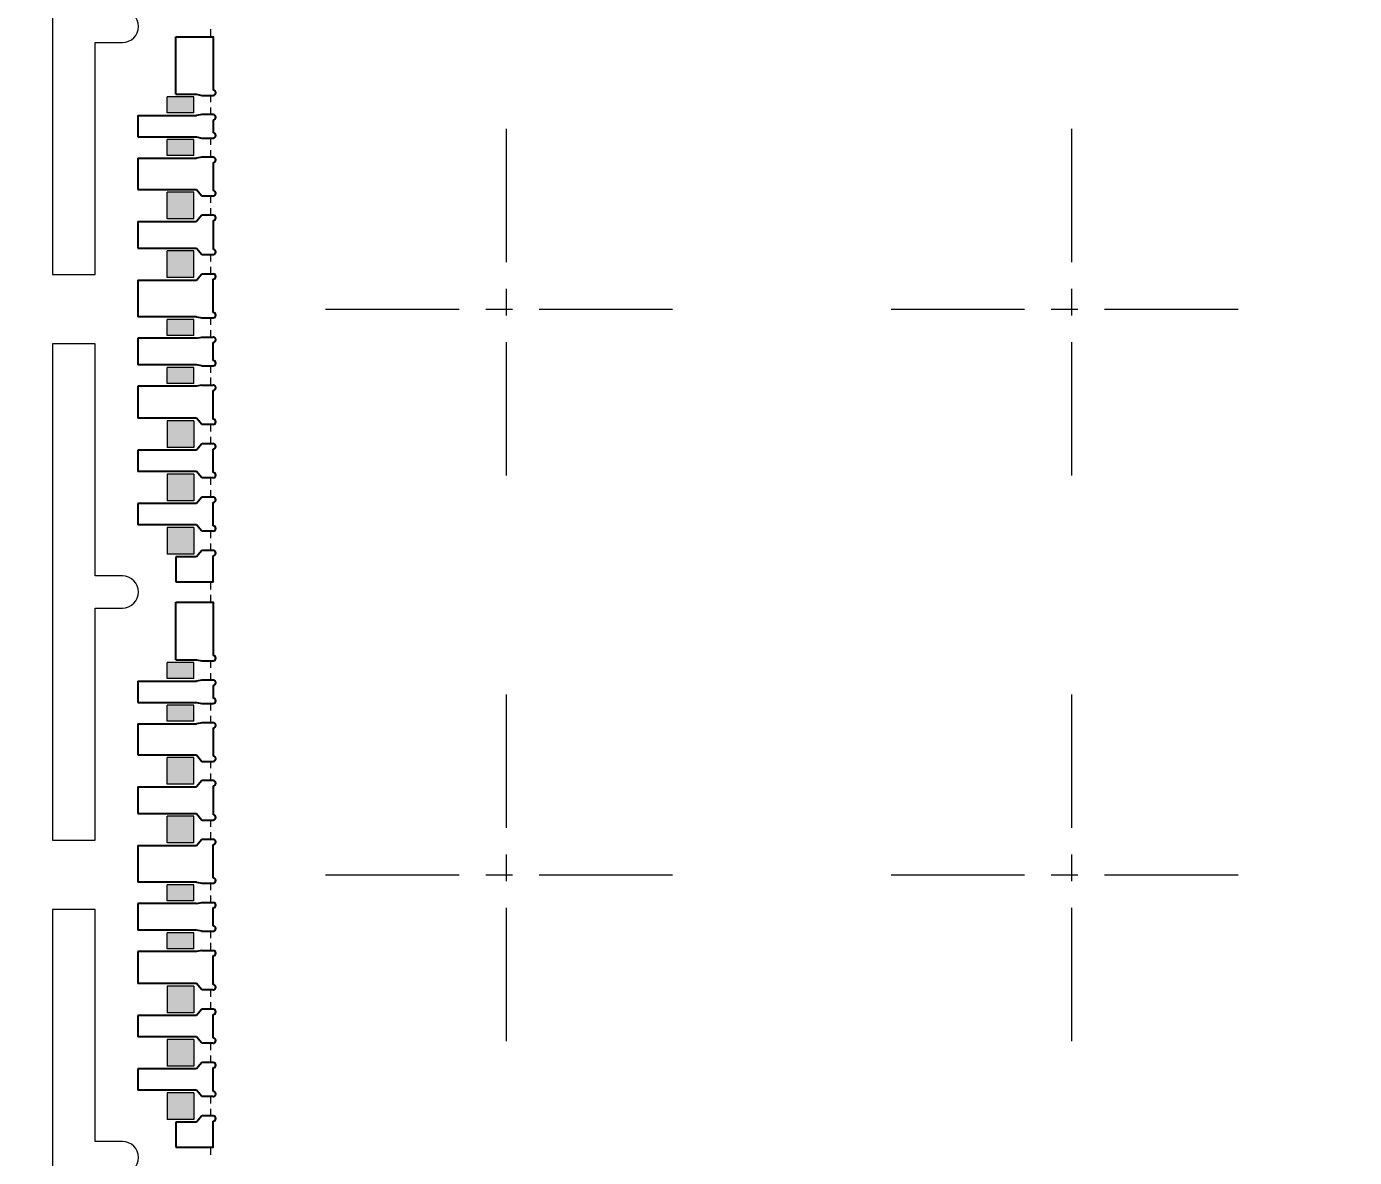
# Model space of a CAD drawing. Header units: millimetres. Extents: x 4066 to 4192, y 1600 to 1759.
# Drawn here: x 4096.1 to 4108.54, y 1724.12 to 1734.72 of the extents above; entities that cross this region are included whole.
import ezdxf

# ---------------------------------------------------------------- set-up
doc = ezdxf.new("R2010")
doc.units = ezdxf.units.MM
doc.linetypes.add('CENTER', pattern=[2, 1.25, -0.25, 0.25, -0.25])
doc.linetypes.add('HIDDEN', pattern=[0.375, 0.25, -0.125])
for name, color, linetype in [('1', 7, 'Continuous'), ('1D', 4, 'Continuous'), ('中心线', 1, 'CENTER')]:
    doc.layers.add(name, color=color, linetype=linetype)
doc.layers.add('AM_8', color=3, linetype='Continuous', lineweight=15)
doc.layers.add('标注线', color=3, linetype='Continuous', lineweight=18)
doc.styles.get("Standard").update_dxf_attribs({"font": 'SimSun.ttf'})
doc.dimstyles.new('ISO-25', dxfattribs={"dimtxt": 0.1, "dimasz": 0.08, "dimexe": 0.015, "dimexo": 0.015, "dimgap": 0.02, "dimtad": 0, "dimzin": 1, "dimdsep": 46, "dimtxsty": 'Standard', "dimcen": 0.1, "dimadec": 0, "dimazin": 0, "dimtfac": 1, "dimtmove": 0, "dimatfit": 3, "dimfxl": 1, "dimarcsym": 0})

# ---------------------------------------------------------------- blocks, each defined once
blk = doc.blocks.new('*D39')
at = {"layer": 'Defpoints', "color": 0, "transparency": 16777216}
for p in [(4129.593, 1745.709), (4094.843, 1673.221), (4096.641, 1661.293)]:
    blk.add_point(p, dxfattribs=at)
at = {"layer": '标注线', "color": 0, "lineweight": 5, "transparency": 16777216}
for p, q in [((4094.843, 1673.206), (4094.843, 1665.293)), ((4094.843, 1665.293), (4096.641, 1663.293)), ((4096.641, 1663.293), (4096.641, 1661.293))]:
    blk.add_line(p, q, dxfattribs=at)
at = {"layer": '标注线', "color": 0, "lineweight": 5, "transparency": 16777216, "insert": (4096.641, 1658.896), "char_height": 1.15, "attachment_point": 5, "rotation": 90}
blk.add_mtext('34.750', dxfattribs=at)

msp = doc.modelspace()

# ---------------------------------------------------------------- hatches: boundary and pattern name
at = {"layer": 'AM_8', "linetype": 'ByBlock'}
h = msp.add_hatch(dxfattribs=at)
h.set_pattern_fill('GLASS', color=3, scale=0.002)
h.set_pattern_definition([(236.3099, (0.03048, 53.03556), (-0.050800067793, -0.101599977535), [0.018316194, -0.1648457968]), (236.3099, (0.031496, 53.032512), (-0.050800067793, -0.101599977535), [0.0109897164, -0.1721722744]), (236.3099, (0.0254, 53.032512), (-0.050800067793, -0.101599977535), [0.0109897164, -0.1721722744])])
h.paths.add_polyline_path([(4097.4181, 1732.9189), (4097.4181, 1733.1689), (4097.6681, 1733.1689), (4097.6681, 1732.9189)])
h.paths.add_polyline_path([(4097.4181, 1732.3689), (4097.4181, 1732.6189), (4097.6681, 1732.6189), (4097.6681, 1732.3689)])
h.paths.add_polyline_path([(4097.4181, 1731.0264), (4097.4181, 1730.7764), (4097.6681, 1730.7764), (4097.6681, 1731.0264)])
h.paths.add_polyline_path([(4097.4181, 1730.5264), (4097.4181, 1730.2764), (4097.6681, 1730.2764), (4097.6681, 1730.5264)])
h.paths.add_polyline_path([(4097.4181, 1730.0264), (4097.4181, 1729.7764), (4097.6681, 1729.7764), (4097.6681, 1730.0264)])
h.paths.add_polyline_path([(4097.4181, 1733.9114), (4097.4181, 1734.0614), (4097.6681, 1734.0614), (4097.6681, 1733.9114)])
h.paths.add_polyline_path([(4097.4181, 1733.5114), (4097.4181, 1733.6614), (4097.6681, 1733.6614), (4097.6681, 1733.5114)])
h.paths.add_polyline_path([(4097.4181, 1731.3764), (4097.4181, 1731.5264), (4097.6681, 1731.5264), (4097.6681, 1731.3764)])
h.paths.add_polyline_path([(4097.4181, 1731.8264), (4097.4181, 1731.9764), (4097.6681, 1731.9764), (4097.6681, 1731.8264)])
h = msp.add_hatch(dxfattribs=at)
h.set_pattern_fill('GLASS', color=3, scale=0.002)
h.set_pattern_definition([(236.3099, (0.03048, 47.73556), (-0.050800067793, -0.101599977535), [0.018316194, -0.1648457968]), (236.3099, (0.031496, 47.732512), (-0.050800067793, -0.101599977535), [0.0109897164, -0.1721722744]), (236.3099, (0.0254, 47.732512), (-0.050800067793, -0.101599977535), [0.0109897164, -0.1721722744])])
h.paths.add_polyline_path([(4097.4181, 1727.6189), (4097.4181, 1727.8689), (4097.6681, 1727.8689), (4097.6681, 1727.6189)])
h.paths.add_polyline_path([(4097.4181, 1727.0689), (4097.4181, 1727.3189), (4097.6681, 1727.3189), (4097.6681, 1727.0689)])
h.paths.add_polyline_path([(4097.4181, 1725.7264), (4097.4181, 1725.4764), (4097.6681, 1725.4764), (4097.6681, 1725.7264)])
h.paths.add_polyline_path([(4097.4181, 1725.2264), (4097.4181, 1724.9764), (4097.6681, 1724.9764), (4097.6681, 1725.2264)])
h.paths.add_polyline_path([(4097.4181, 1724.7264), (4097.4181, 1724.4764), (4097.6681, 1724.4764), (4097.6681, 1724.7264)])
h.paths.add_polyline_path([(4097.4181, 1728.6114), (4097.4181, 1728.7614), (4097.6681, 1728.7614), (4097.6681, 1728.6114)])
h.paths.add_polyline_path([(4097.4181, 1728.2114), (4097.4181, 1728.3614), (4097.6681, 1728.3614), (4097.6681, 1728.2114)])
h.paths.add_polyline_path([(4097.4181, 1726.0764), (4097.4181, 1726.2264), (4097.6681, 1726.2264), (4097.6681, 1726.0764)])
h.paths.add_polyline_path([(4097.4181, 1726.5264), (4097.4181, 1726.6764), (4097.6681, 1726.6764), (4097.6681, 1726.5264)])

# ---------------------------------------------------------------- linework, layer by layer
at = {"color": 0}
for p, q in [((4097.4981, 1734.0864, 0.0291), (4097.4981, 1734.6264, 0.0291)), ((4097.4981, 1734.0864, 0.0291), (4097.6931, 1734.0864, 0.0291)), ((4097.6931, 1734.0864, 0.0291), (4097.7431, 1734.0764, 0.0291)), ((4097.7431, 1734.0764, 0.0291), (4097.8481, 1734.0764, 0.0291)), ((4097.1431, 1733.8864, 0.0291), (4097.1431, 1733.6864, 0.0291)), ((4097.1431, 1733.8864, 0.0291), (4097.6931, 1733.8864, 0.0291)), ((4097.7431, 1733.8964, 0.0291), (4097.6931, 1733.8864, 0.0291)), ((4097.8481, 1733.8964, 0.0291), (4097.7431, 1733.8964, 0.0291)), ((4097.1431, 1733.6864, 0.0291), (4097.6931, 1733.6864, 0.0291)), ((4097.6931, 1733.6864, 0.0291), (4097.7431, 1733.6764, 0.0291)), ((4097.7431, 1733.6764, 0.0291), (4097.8481, 1733.6764, 0.0291)), ((4097.1431, 1733.4864, 0.0291), (4097.1431, 1733.1939, 0.0291)), ((4097.1431, 1733.4864, 0.0291), (4097.6931, 1733.4864, 0.0291)), ((4097.7431, 1733.4964, 0.0291), (4097.6931, 1733.4864, 0.0291)), ((4097.8481, 1733.4964, 0.0291), (4097.7431, 1733.4964, 0.0291)), ((4097.1431, 1733.1939, 0.0291), (4097.6931, 1733.1939, 0.0291)), ((4097.6931, 1733.1939, 0.0291), (4097.7431, 1733.1339, 0.0291)), ((4097.7431, 1733.1339, 0.0291), (4097.8481, 1733.1339, 0.0291)), ((4097.1431, 1732.8939, 0.0291), (4097.1431, 1732.6439, 0.0291)), ((4097.1431, 1732.8939, 0.0291), (4097.6931, 1732.8939, 0.0291)), ((4097.7431, 1732.9539, 0.0291), (4097.6931, 1732.8939, 0.0291)), ((4097.8481, 1732.9539, 0.0291), (4097.7431, 1732.9539, 0.0291)), ((4097.1431, 1732.6439, 0.0291), (4097.6931, 1732.6439, 0.0291)), ((4097.6931, 1732.6439, 0.0291), (4097.7431, 1732.5839, 0.0291)), ((4097.7431, 1732.5839, 0.0291), (4097.8481, 1732.5839, 0.0291)), ((4097.6931, 1732.3439, 0.0291), (4097.7431, 1732.4039, 0.0291)), ((4097.7431, 1732.4039, 0.0291), (4097.8481, 1732.4039, 0.0291)), ((4097.1431, 1732.3439, 0.0291), (4097.1431, 1732.0014, 0.0291)), ((4097.1431, 1732.3439, 0.0291), (4097.6931, 1732.3439, 0.0291)), ((4097.6931, 1732.0014, 0.0291), (4097.7431, 1731.9914, 0.0291)), ((4097.7431, 1731.9914, 0.0291), (4097.8481, 1731.9914, 0.0291)), ((4097.1431, 1731.8014, 0.0291), (4097.1431, 1731.5514, 0.0291)), ((4097.6931, 1731.8014, 0.0291), (4097.7431, 1731.8114, 0.0291)), ((4097.7431, 1731.8114, 0.0291), (4097.8481, 1731.8114, 0.0291)), ((4097.7431, 1731.5414, 0.0291), (4097.6931, 1731.5514, 0.0291)), ((4097.7431, 1731.5414, 0.0291), (4097.8481, 1731.5414, 0.0291)), ((4097.1431, 1731.3514, 0.0291), (4097.1431, 1731.0514, 0.0291)), ((4097.7431, 1731.3614, 0.0291), (4097.6931, 1731.3514, 0.0291)), ((4097.7431, 1731.3614, 0.0291), (4097.8481, 1731.3614, 0.0291)), ((4097.7431, 1730.9914, 0.0291), (4097.6931, 1731.0514, 0.0291)), ((4097.8481, 1730.9914, 0.0291), (4097.7431, 1730.9914, 0.0291)), ((4097.1431, 1730.7514, 0.0291), (4097.1431, 1730.5514, 0.0291)), ((4097.7431, 1730.8114, 0.0291), (4097.6931, 1730.7514, 0.0291)), ((4097.8481, 1730.8114, 0.0291), (4097.7431, 1730.8114, 0.0291)), ((4097.7431, 1730.4914, 0.0291), (4097.6931, 1730.5514, 0.0291)), ((4097.8481, 1730.4914, 0.0291), (4097.7431, 1730.4914, 0.0291)), ((4097.1431, 1730.2514, 0.0291), (4097.1431, 1730.0514, 0.0291)), ((4097.7431, 1730.3114, 0.0291), (4097.6931, 1730.2514, 0.0291)), ((4097.8481, 1730.3114, 0.0291), (4097.7431, 1730.3114, 0.0291)), ((4097.7431, 1729.9914, 0.0291), (4097.6931, 1730.0514, 0.0291)), ((4097.8481, 1729.9914, 0.0291), (4097.7431, 1729.9914, 0.0291)), ((4097.4981, 1729.7514, 0.0291), (4097.4981, 1729.5164, 0.0291)), ((4097.7431, 1729.8114, 0.0291), (4097.6931, 1729.7514, 0.0291)), ((4097.8481, 1729.8114, 0.0291), (4097.7431, 1729.8114, 0.0291)), ((4097.4981, 1728.7864, 0.0291), (4097.4981, 1729.3264, 0.0291)), ((4097.4981, 1728.7864, 0.0291), (4097.6931, 1728.7864, 0.0291)), ((4097.6931, 1728.7864, 0.0291), (4097.7431, 1728.7764, 0.0291)), ((4097.7431, 1728.7764, 0.0291), (4097.8481, 1728.7764, 0.0291)), ((4097.1431, 1728.5864, 0.0291), (4097.1431, 1728.3864, 0.0291)), ((4097.1431, 1728.5864, 0.0291), (4097.6931, 1728.5864, 0.0291)), ((4097.7431, 1728.5964, 0.0291), (4097.6931, 1728.5864, 0.0291)), ((4097.8481, 1728.5964, 0.0291), (4097.7431, 1728.5964, 0.0291)), ((4097.1431, 1728.3864, 0.0291), (4097.6931, 1728.3864, 0.0291)), ((4097.6931, 1728.3864, 0.0291), (4097.7431, 1728.3764, 0.0291)), ((4097.7431, 1728.3764, 0.0291), (4097.8481, 1728.3764, 0.0291)), ((4097.1431, 1728.1864, 0.0291), (4097.1431, 1727.8939, 0.0291)), ((4097.1431, 1728.1864, 0.0291), (4097.6931, 1728.1864, 0.0291)), ((4097.7431, 1728.1964, 0.0291), (4097.6931, 1728.1864, 0.0291)), ((4097.8481, 1728.1964, 0.0291), (4097.7431, 1728.1964, 0.0291)), ((4097.1431, 1727.8939, 0.0291), (4097.6931, 1727.8939, 0.0291)), ((4097.6931, 1727.8939, 0.0291), (4097.7431, 1727.8339, 0.0291)), ((4097.7431, 1727.8339, 0.0291), (4097.8481, 1727.8339, 0.0291)), ((4097.7431, 1727.6539, 0.0291), (4097.6931, 1727.5939, 0.0291)), ((4097.8481, 1727.6539, 0.0291), (4097.7431, 1727.6539, 0.0291)), ((4097.1431, 1727.5939, 0.0291), (4097.1431, 1727.3439, 0.0291)), ((4097.1431, 1727.5939, 0.0291), (4097.6931, 1727.5939, 0.0291)), ((4097.1431, 1727.3439, 0.0291), (4097.6931, 1727.3439, 0.0291)), ((4097.6931, 1727.3439, 0.0291), (4097.7431, 1727.2839, 0.0291)), ((4097.7431, 1727.2839, 0.0291), (4097.8481, 1727.2839, 0.0291)), ((4097.1431, 1727.0439, 0.0291), (4097.1431, 1726.7014, 0.0291)), ((4097.1431, 1727.0439, 0.0291), (4097.6931, 1727.0439, 0.0291)), ((4097.6931, 1727.0439, 0.0291), (4097.7431, 1727.1039, 0.0291)), ((4097.7431, 1727.1039, 0.0291), (4097.8481, 1727.1039, 0.0291)), ((4097.6931, 1726.7014, 0.0291), (4097.7431, 1726.6914, 0.0291)), ((4097.7431, 1726.6914, 0.0291), (4097.8481, 1726.6914, 0.0291)), ((4097.6931, 1726.5014, 0.0291), (4097.7431, 1726.5114, 0.0291)), ((4097.7431, 1726.5114, 0.0291), (4097.8481, 1726.5114, 0.0291)), ((4097.1431, 1726.5014, 0.0291), (4097.1431, 1726.2514, 0.0291)), ((4097.7431, 1726.2414, 0.0291), (4097.6931, 1726.2514, 0.0291)), ((4097.7431, 1726.2414, 0.0291), (4097.8481, 1726.2414, 0.0291)), ((4097.1431, 1726.0514, 0.0291), (4097.1431, 1725.7514, 0.0291)), ((4097.7431, 1726.0614, 0.0291), (4097.6931, 1726.0514, 0.0291)), ((4097.7431, 1726.0614, 0.0291), (4097.8481, 1726.0614, 0.0291)), ((4097.7431, 1725.6914, 0.0291), (4097.6931, 1725.7514, 0.0291)), ((4097.8481, 1725.6914, 0.0291), (4097.7431, 1725.6914, 0.0291)), ((4097.1431, 1725.4514, 0.0291), (4097.1431, 1725.2514, 0.0291)), ((4097.7431, 1725.5114, 0.0291), (4097.6931, 1725.4514, 0.0291)), ((4097.8481, 1725.5114, 0.0291), (4097.7431, 1725.5114, 0.0291)), ((4097.7431, 1725.1914, 0.0291), (4097.6931, 1725.2514, 0.0291)), ((4097.8481, 1725.1914, 0.0291), (4097.7431, 1725.1914, 0.0291)), ((4097.1431, 1724.9514, 0.0291), (4097.1431, 1724.7514, 0.0291)), ((4097.7431, 1725.0114, 0.0291), (4097.6931, 1724.9514, 0.0291)), ((4097.8481, 1725.0114, 0.0291), (4097.7431, 1725.0114, 0.0291)), ((4097.7431, 1724.6914, 0.0291), (4097.6931, 1724.7514, 0.0291)), ((4097.8481, 1724.6914, 0.0291), (4097.7431, 1724.6914, 0.0291)), ((4097.4981, 1724.4514, 0.0291), (4097.4981, 1724.2164, 0.0291)), ((4097.7431, 1724.5114, 0.0291), (4097.6931, 1724.4514, 0.0291)), ((4097.8481, 1724.5114, 0.0291), (4097.7431, 1724.5114, 0.0291))]:
    msp.add_line(p, q, dxfattribs=at)
for p, q in [((4097.6931, 1732.0014, 0.0291), (4097.1431, 1732.0014, 0.0291)), ((4097.6931, 1731.8014, 0.0291), (4097.1431, 1731.8014, 0.0291)), ((4097.6931, 1731.5514, 0.0291), (4097.1431, 1731.5514, 0.0291)), ((4097.6931, 1731.3514, 0.0291), (4097.1431, 1731.3514, 0.0291)), ((4097.6931, 1731.0514, 0.0291), (4097.1431, 1731.0514, 0.0291)), ((4097.6931, 1730.7514, 0.0291), (4097.1431, 1730.7514, 0.0291)), ((4097.6931, 1730.5514, 0.0291), (4097.1431, 1730.5514, 0.0291)), ((4097.6931, 1730.2514, 0.0291), (4097.1431, 1730.2514, 0.0291)), ((4097.6931, 1730.0514, 0.0291), (4097.1431, 1730.0514, 0.0291)), ((4097.6931, 1729.7514, 0.0291), (4097.4981, 1729.7514, 0.0291)), ((4097.6931, 1726.7014, 0.0291), (4097.1431, 1726.7014, 0.0291)), ((4097.6931, 1726.5014, 0.0291), (4097.1431, 1726.5014, 0.0291)), ((4097.6931, 1726.2514, 0.0291), (4097.1431, 1726.2514, 0.0291)), ((4097.6931, 1726.0514, 0.0291), (4097.1431, 1726.0514, 0.0291)), ((4097.6931, 1725.7514, 0.0291), (4097.1431, 1725.7514, 0.0291)), ((4097.6931, 1725.4514, 0.0291), (4097.1431, 1725.4514, 0.0291)), ((4097.6931, 1725.2514, 0.0291), (4097.1431, 1725.2514, 0.0291)), ((4097.6931, 1724.9514, 0.0291), (4097.1431, 1724.9514, 0.0291)), ((4097.6931, 1724.7514, 0.0291), (4097.1431, 1724.7514, 0.0291)), ((4097.6931, 1724.4514, 0.0291), (4097.4981, 1724.4514, 0.0291))]:
    msp.add_line(p, q)
at = {"color": 0, "elevation": 0.0291}
for points in [[(4097.4981, 1734.6264), (4097.8481, 1734.6264), (4097.8481, 1734.1264)], [(4097.8481, 1733.8464), (4097.8481, 1733.7264)], [(4097.8481, 1733.4464), (4097.8481, 1733.1839)], [(4097.8481, 1732.9039), (4097.8481, 1732.6339)], [(4097.8481, 1732.0414), (4097.8481, 1732.3539)], [(4097.8481, 1731.5914), (4097.8481, 1731.7614)], [(4097.8481, 1731.0414), (4097.8481, 1731.3114)], [(4097.8481, 1730.5414), (4097.8481, 1730.7614)], [(4097.8481, 1730.0414), (4097.8481, 1730.2614)], [(4097.4981, 1729.5164), (4097.8481, 1729.5164), (4097.8481, 1729.7614)], [(4097.4981, 1729.3264), (4097.8481, 1729.3264), (4097.8481, 1728.8264)], [(4097.8481, 1728.5464), (4097.8481, 1728.4264)], [(4097.8481, 1728.1464), (4097.8481, 1727.8839)], [(4097.8481, 1727.6039), (4097.8481, 1727.3339)], [(4097.8481, 1726.7414), (4097.8481, 1727.0539)], [(4097.8481, 1726.2914), (4097.8481, 1726.4614)], [(4097.8481, 1725.7414), (4097.8481, 1726.0114)], [(4097.8481, 1725.2414), (4097.8481, 1725.4614)], [(4097.8481, 1724.7414), (4097.8481, 1724.9614)], [(4097.4981, 1724.2164), (4097.8481, 1724.2164), (4097.8481, 1724.4614)]]:
    msp.add_lwpolyline(points, dxfattribs=at)
for centre in [(4097.8481, 1734.1014, 0.0291), (4097.8481, 1733.8714, 0.0291), (4097.8481, 1733.7014, 0.0291), (4097.8481, 1733.4714, 0.0291), (4097.8481, 1733.1589, 0.0291), (4097.8481, 1732.9289, 0.0291), (4097.8481, 1732.6089, 0.0291), (4097.8481, 1732.3789, 0.0291), (4097.8481, 1732.0164, 0.0291), (4097.8481, 1731.7864, 0.0291), (4097.8481, 1731.5664, 0.0291), (4097.8481, 1731.3364, 0.0291), (4097.8481, 1731.0164, 0.0291), (4097.8481, 1730.7864, 0.0291), (4097.8481, 1730.5164, 0.0291), (4097.8481, 1730.2864, 0.0291), (4097.8481, 1730.0164, 0.0291), (4097.8481, 1729.7864, 0.0291), (4097.8481, 1728.8014, 0.0291), (4097.8481, 1728.5714, 0.0291), (4097.8481, 1728.4014, 0.0291), (4097.8481, 1728.1714, 0.0291), (4097.8481, 1727.8589, 0.0291), (4097.8481, 1727.6289, 0.0291), (4097.8481, 1727.3089, 0.0291), (4097.8481, 1727.0789, 0.0291), (4097.8481, 1726.7164, 0.0291), (4097.8481, 1726.4864, 0.0291), (4097.8481, 1726.2664, 0.0291), (4097.8481, 1726.0364, 0.0291), (4097.8481, 1725.7164, 0.0291), (4097.8481, 1725.4864, 0.0291), (4097.8481, 1725.2164, 0.0291), (4097.8481, 1724.9864, 0.0291), (4097.8481, 1724.7164, 0.0291), (4097.8481, 1724.4864, 0.0291)]:
    msp.add_arc(centre, 0.025, 270, 90)
at = {"layer": '1', "lineweight": 5, "elevation": 0.0291}
for points in [[(4096.9981, 1734.5714, 1), (4096.9981, 1734.8714), (4096.7431, 1734.8714), (4096.7431, 1737.0464), (4096.3431, 1737.0464), (4096.3431, 1732.3964), (4096.7431, 1732.3964), (4096.7431, 1734.5714)], [(4096.9981, 1729.2714, 1), (4096.9981, 1729.5714), (4096.7431, 1729.5714), (4096.7431, 1731.7464), (4096.3431, 1731.7464), (4096.3431, 1727.0964), (4096.7431, 1727.0964), (4096.7431, 1729.2714)], [(4096.9981, 1723.9714, 1), (4096.9981, 1724.2714), (4096.7431, 1724.2714), (4096.7431, 1726.4464), (4096.3431, 1726.4464), (4096.3431, 1721.7964), (4096.7431, 1721.7964), (4096.7431, 1723.9714)]]:
    msp.add_lwpolyline(points, format="xyb", close=True, dxfattribs=at)
at = {"layer": '1D', "linetype": 'HIDDEN', "lineweight": 5, "ltscale": 0.15, "elevation": 0.0291}
for points in [[(4097.8231, 1734.6964), (4097.8231, 1734.6264)], [(4097.8231, 1734.0764), (4097.8231, 1734.0114)], [(4097.8231, 1733.9614), (4097.8231, 1733.8964)], [(4097.8231, 1733.6764), (4097.8231, 1733.6114)], [(4097.8231, 1733.5614), (4097.8231, 1733.4964)], [(4097.8231, 1733.1339), (4097.8231, 1733.0689)], [(4097.8231, 1733.0189), (4097.8231, 1732.9539)], [(4097.8231, 1732.5839), (4097.8231, 1732.5189)], [(4097.8231, 1732.4689), (4097.8231, 1732.4039)], [(4097.8231, 1731.9914), (4097.8231, 1731.9264)], [(4097.8231, 1731.8764), (4097.8231, 1731.8114)], [(4097.8231, 1731.5414), (4097.8231, 1731.4764)], [(4097.8231, 1731.4324), (4097.8231, 1731.3614)], [(4097.8231, 1730.9914), (4097.8231, 1730.9264)], [(4097.8231, 1730.8764), (4097.8231, 1730.8114)], [(4097.8231, 1730.4914), (4097.8231, 1730.4264)], [(4097.8231, 1730.3764), (4097.8231, 1730.3114)], [(4097.8231, 1729.9914), (4097.8231, 1729.9264)], [(4097.8231, 1729.8764), (4097.8231, 1729.8114)], [(4097.8231, 1729.5164), (4097.8231, 1729.4464)], [(4097.8231, 1729.3964), (4097.8231, 1729.3264)], [(4097.8231, 1728.7764), (4097.8231, 1728.7114)], [(4097.8231, 1728.6614), (4097.8231, 1728.5964)], [(4097.8231, 1728.3764), (4097.8231, 1728.3114)], [(4097.8231, 1728.2614), (4097.8231, 1728.1964)], [(4097.8231, 1727.8339), (4097.8231, 1727.7689)], [(4097.8231, 1727.7189), (4097.8231, 1727.6539)], [(4097.8231, 1727.2839), (4097.8231, 1727.2189)], [(4097.8231, 1727.1689), (4097.8231, 1727.1039)], [(4097.8231, 1726.6914), (4097.8231, 1726.6264)], [(4097.8231, 1726.5764), (4097.8231, 1726.5114)], [(4097.8231, 1726.2414), (4097.8231, 1726.1764)], [(4097.8231, 1726.1324), (4097.8231, 1726.0614)], [(4097.8231, 1725.6914), (4097.8231, 1725.6264)], [(4097.8231, 1725.5764), (4097.8231, 1725.5114)], [(4097.8231, 1725.1914), (4097.8231, 1725.1264)], [(4097.8231, 1725.0764), (4097.8231, 1725.0114)], [(4097.8231, 1724.6914), (4097.8231, 1724.6264)], [(4097.8231, 1724.5764), (4097.8231, 1724.5114)], [(4097.8231, 1724.2164), (4097.8231, 1724.1464)]]:
    msp.add_lwpolyline(points, dxfattribs=at)
at = {"layer": 'AM_8', "color": 3, "linetype": 'ByBlock'}
for p, q in [((4097.6681, 1734.0614, 0.0291), (4097.4181, 1734.0614, 0.0291)), ((4097.4181, 1733.9114, 0.0291), (4097.4181, 1734.0614, 0.0291)), ((4097.6681, 1733.9114, 0.0291), (4097.6681, 1734.0614, 0.0291)), ((4097.6681, 1733.9114, 0.0291), (4097.4181, 1733.9114, 0.0291)), ((4097.6681, 1733.6614, 0.0291), (4097.4181, 1733.6614, 0.0291)), ((4097.4181, 1733.5114, 0.0291), (4097.4181, 1733.6614, 0.0291)), ((4097.6681, 1733.5114, 0.0291), (4097.6681, 1733.6614, 0.0291)), ((4097.6681, 1733.5114, 0.0291), (4097.4181, 1733.5114, 0.0291)), ((4097.6681, 1733.1689, 0.0291), (4097.4181, 1733.1689, 0.0291)), ((4097.4181, 1732.9189, 0.0291), (4097.4181, 1733.1689, 0.0291)), ((4097.6681, 1732.9189, 0.0291), (4097.6681, 1733.1689, 0.0291)), ((4097.6681, 1732.9189, 0.0291), (4097.4181, 1732.9189, 0.0291)), ((4097.6681, 1732.6189, 0.0291), (4097.4181, 1732.6189, 0.0291)), ((4097.4181, 1732.3689, 0.0291), (4097.4181, 1732.6189, 0.0291)), ((4097.6681, 1732.3689, 0.0291), (4097.6681, 1732.6189, 0.0291)), ((4097.6681, 1732.3689, 0.0291), (4097.4181, 1732.3689, 0.0291)), ((4097.6681, 1731.9764, 0.0291), (4097.4181, 1731.9764, 0.0291)), ((4097.4181, 1731.8264, 0.0291), (4097.4181, 1731.9764, 0.0291)), ((4097.6681, 1731.8264, 0.0291), (4097.6681, 1731.9764, 0.0291)), ((4097.6681, 1731.8264, 0.0291), (4097.4181, 1731.8264, 0.0291)), ((4097.6681, 1731.5264, 0.0291), (4097.4181, 1731.5264, 0.0291)), ((4097.4181, 1731.3764, 0.0291), (4097.4181, 1731.5264, 0.0291)), ((4097.6681, 1731.3764, 0.0291), (4097.6681, 1731.5264, 0.0291)), ((4097.6681, 1731.3764, 0.0291), (4097.4181, 1731.3764, 0.0291)), ((4097.6681, 1731.0264, 0.0291), (4097.4181, 1731.0264, 0.0291)), ((4097.4181, 1731.0264, 0.0291), (4097.4181, 1730.7764, 0.0291)), ((4097.6681, 1731.0264, 0.0291), (4097.6681, 1730.7764, 0.0291)), ((4097.6681, 1730.7764, 0.0291), (4097.4181, 1730.7764, 0.0291)), ((4097.6681, 1730.5264, 0.0291), (4097.4181, 1730.5264, 0.0291)), ((4097.4181, 1730.5264, 0.0291), (4097.4181, 1730.2764, 0.0291)), ((4097.6681, 1730.5264, 0.0291), (4097.6681, 1730.2764, 0.0291)), ((4097.6681, 1730.2764, 0.0291), (4097.4181, 1730.2764, 0.0291)), ((4097.6681, 1730.0264, 0.0291), (4097.4181, 1730.0264, 0.0291)), ((4097.4181, 1730.0264, 0.0291), (4097.4181, 1729.7764, 0.0291)), ((4097.6681, 1730.0264, 0.0291), (4097.6681, 1729.7764, 0.0291)), ((4097.6681, 1729.7764, 0.0291), (4097.4181, 1729.7764, 0.0291)), ((4097.6681, 1728.7614, 0.0291), (4097.4181, 1728.7614, 0.0291)), ((4097.4181, 1728.6114, 0.0291), (4097.4181, 1728.7614, 0.0291)), ((4097.6681, 1728.6114, 0.0291), (4097.6681, 1728.7614, 0.0291)), ((4097.6681, 1728.6114, 0.0291), (4097.4181, 1728.6114, 0.0291)), ((4097.6681, 1728.3614, 0.0291), (4097.4181, 1728.3614, 0.0291)), ((4097.4181, 1728.2114, 0.0291), (4097.4181, 1728.3614, 0.0291)), ((4097.6681, 1728.2114, 0.0291), (4097.6681, 1728.3614, 0.0291)), ((4097.6681, 1728.2114, 0.0291), (4097.4181, 1728.2114, 0.0291)), ((4097.6681, 1727.8689, 0.0291), (4097.4181, 1727.8689, 0.0291)), ((4097.4181, 1727.6189, 0.0291), (4097.4181, 1727.8689, 0.0291)), ((4097.6681, 1727.6189, 0.0291), (4097.6681, 1727.8689, 0.0291)), ((4097.6681, 1727.6189, 0.0291), (4097.4181, 1727.6189, 0.0291)), ((4097.6681, 1727.3189, 0.0291), (4097.4181, 1727.3189, 0.0291)), ((4097.4181, 1727.0689, 0.0291), (4097.4181, 1727.3189, 0.0291)), ((4097.6681, 1727.0689, 0.0291), (4097.6681, 1727.3189, 0.0291)), ((4097.6681, 1727.0689, 0.0291), (4097.4181, 1727.0689, 0.0291)), ((4097.6681, 1726.6764, 0.0291), (4097.4181, 1726.6764, 0.0291)), ((4097.4181, 1726.5264, 0.0291), (4097.4181, 1726.6764, 0.0291)), ((4097.6681, 1726.5264, 0.0291), (4097.6681, 1726.6764, 0.0291)), ((4097.6681, 1726.5264, 0.0291), (4097.4181, 1726.5264, 0.0291)), ((4097.6681, 1726.2264, 0.0291), (4097.4181, 1726.2264, 0.0291)), ((4097.4181, 1726.0764, 0.0291), (4097.4181, 1726.2264, 0.0291)), ((4097.6681, 1726.0764, 0.0291), (4097.6681, 1726.2264, 0.0291)), ((4097.6681, 1726.0764, 0.0291), (4097.4181, 1726.0764, 0.0291)), ((4097.6681, 1725.7264, 0.0291), (4097.4181, 1725.7264, 0.0291)), ((4097.4181, 1725.7264, 0.0291), (4097.4181, 1725.4764, 0.0291)), ((4097.6681, 1725.7264, 0.0291), (4097.6681, 1725.4764, 0.0291)), ((4097.6681, 1725.4764, 0.0291), (4097.4181, 1725.4764, 0.0291)), ((4097.6681, 1725.2264, 0.0291), (4097.4181, 1725.2264, 0.0291)), ((4097.4181, 1725.2264, 0.0291), (4097.4181, 1724.9764, 0.0291)), ((4097.6681, 1725.2264, 0.0291), (4097.6681, 1724.9764, 0.0291)), ((4097.6681, 1724.9764, 0.0291), (4097.4181, 1724.9764, 0.0291)), ((4097.6681, 1724.7264, 0.0291), (4097.4181, 1724.7264, 0.0291)), ((4097.4181, 1724.7264, 0.0291), (4097.4181, 1724.4764, 0.0291)), ((4097.6681, 1724.7264, 0.0291), (4097.6681, 1724.4764, 0.0291)), ((4097.6681, 1724.4764, 0.0291), (4097.4181, 1724.4764, 0.0291))]:
    msp.add_line(p, q, dxfattribs=at)
at = {"layer": '中心线', "linetype": 'CENTER', "lineweight": 5}
for p, q in [((4100.5931, 1733.7622, 0.0291), (4100.5931, 1730.3807, 0.0291)), ((4105.8931, 1733.7622, 0.0291), (4105.8931, 1730.3807, 0.0291)), ((4098.9024, 1732.0714, 0.0291), (4102.2838, 1732.0714, 0.0291)), ((4104.2024, 1732.0714, 0.0291), (4107.5838, 1732.0714, 0.0291)), ((4100.5931, 1728.4622, 0.0291), (4100.5931, 1725.0807, 0.0291)), ((4105.8931, 1728.4622, 0.0291), (4105.8931, 1725.0807, 0.0291)), ((4098.9024, 1726.7714, 0.0291), (4102.2838, 1726.7714, 0.0291)), ((4104.2024, 1726.7714, 0.0291), (4107.5838, 1726.7714, 0.0291))]:
    msp.add_line(p, q, dxfattribs=at)

# ---------------------------------------------------------------- dimensions: what is measured, and where the dimension line sits
at = {"layer": '标注线', "lineweight": 5}
dim = msp.add_ordinate_dim(feature_location=(4094.8431, 1673.2214), offset=(1.7975, -11.9287), dtype=1, origin=(4129.5931, 1745.7094), dimstyle='ISO-25', override={"dimtxt": 1.15, "dimasz": 1, "dimdec": 3, "dimfxl": 0.0072, "dimlwe": 5, "dimarcsym": 2}, dxfattribs=at)
dim.commit()
dim.dimension.update_dxf_attribs({"geometry": '*D39', "text_midpoint": (4096.6406, 1658.8956)})

doc.saveas('drawing.dxf')
